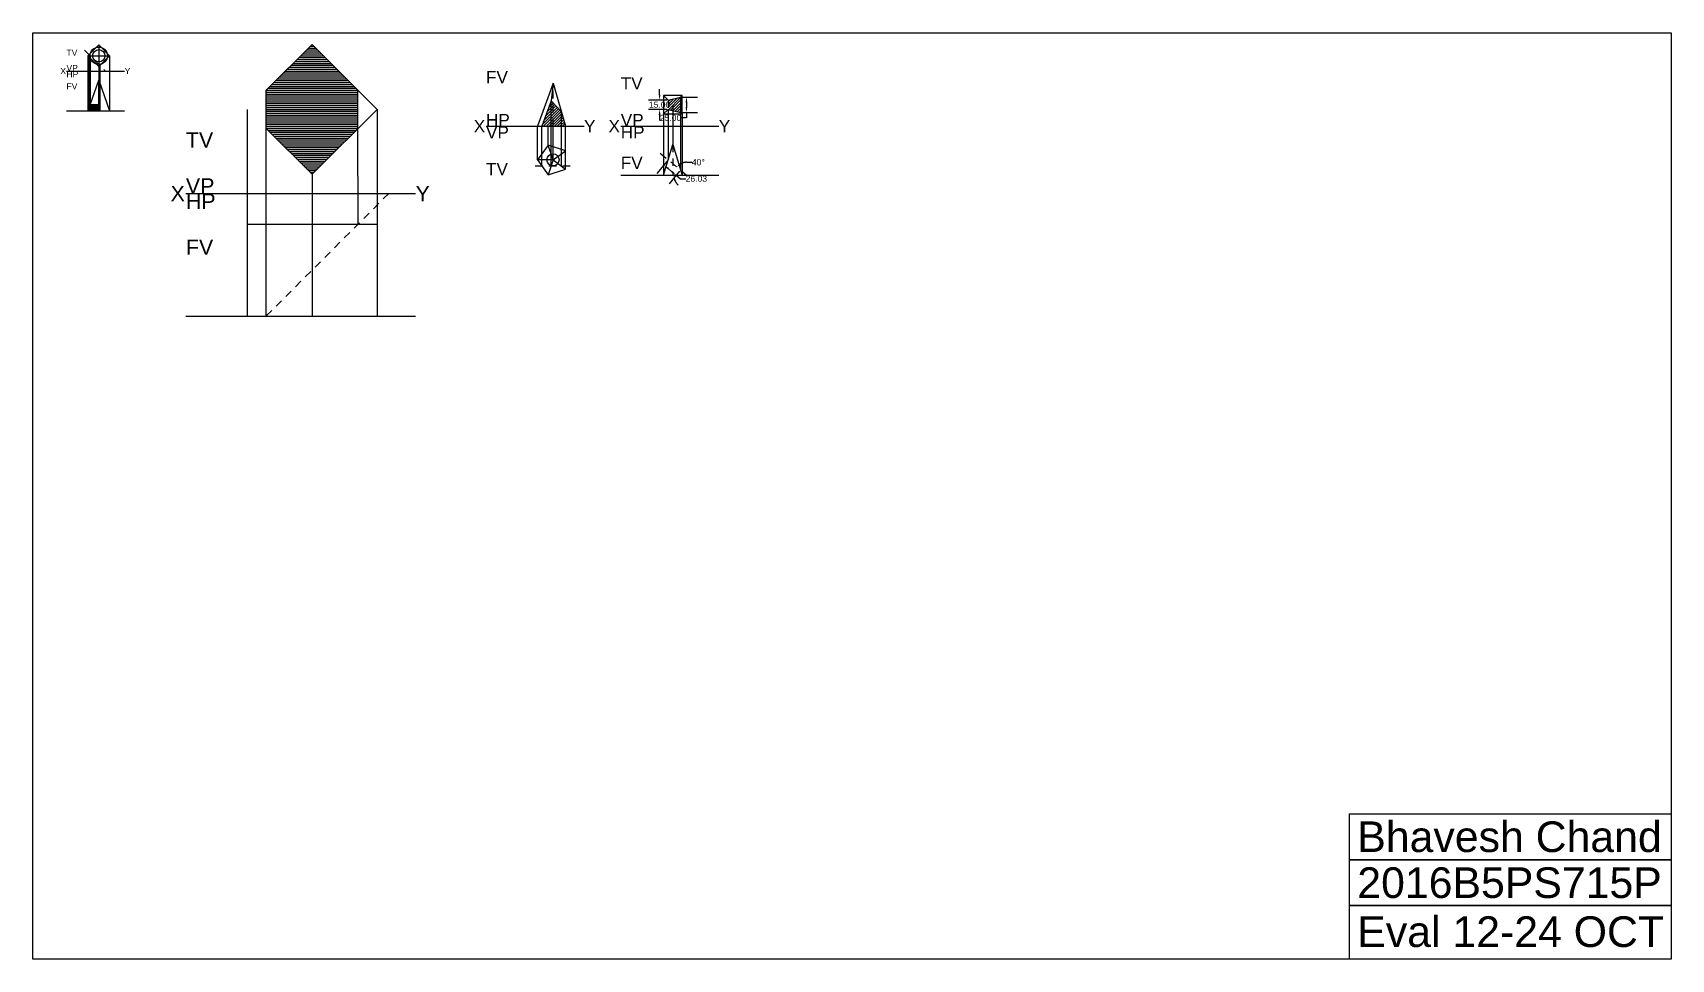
# Model space of a CAD drawing. Header units: inches. Extents: x -14 to 12.8, y -10.4 to 4.8.
import ezdxf

# ---------------------------------------------------------------- set-up
doc = ezdxf.new("R2010")
doc.units = ezdxf.units.IN
doc.header["$MEASUREMENT"] = 0
doc.header["$PDMODE"] = 3
doc.linetypes.add('HIDDEN2', pattern=[0.1875, 0.125, -0.0625])
doc.layers.add('PROJECTION', color=4, linetype='Continuous')
doc.styles.get("Standard").update_dxf_attribs({"font": 'arial.ttf'})
doc.dimstyles.new('Copy of Standard', dxfattribs={"dimtxt": 0.1, "dimasz": 0.09, "dimexe": 0.18, "dimexo": 0.025, "dimgap": 0, "dimtad": 0, "dimtih": 1, "dimtoh": 1, "dimlfac": 100, "dimzin": 0, "dimdsep": 46, "dimtxsty": 'Standard', "dimcen": 0.09, "dimadec": 0, "dimazin": 0, "dimtfac": 1, "dimtofl": 0, "dimtmove": 0, "dimatfit": 3, "dimfxl": 1, "dimtolj": 1, "dimtzin": 0, "dimarcsym": 0})
pattern_1 = [(45, (-14, -10.375), (-0.022097087, 0.022097087), [])]

# ---------------------------------------------------------------- blocks, each defined once
blk = doc.blocks.new('*D2')
at = {"color": 0, "lineweight": -2, "transparency": 16777216}
for p, q in [((-3.766, 3.74), (-3.766, 3.83)), ((-3.65, 3.65), (-3.946, 3.65)), ((-3.65, 3.5), (-3.946, 3.5)), ((-3.766, 3.41), (-3.766, 3.32))]:
    blk.add_line(p, q, dxfattribs=at)
at = {"color": 0, "transparency": 16777216}
for points in [[(-3.781, 3.74), (-3.751, 3.74), (-3.766, 3.65)], [(-3.781, 3.41), (-3.751, 3.41), (-3.766, 3.5)]]:
    blk.add_solid(points, dxfattribs=at)
at = {"layer": 'Defpoints', "color": 0, "transparency": 16777216}
for p in [(-3.766, 3.5), (-3.625, 3.65), (-3.625, 3.5)]:
    blk.add_point(p, dxfattribs=at)
at = {"color": 0, "transparency": 16777216, "insert": (-3.766, 3.575), "char_height": 0.1, "attachment_point": 5}
blk.add_mtext('\\A1;15.00', dxfattribs=at)
blk = doc.blocks.new('*D3')
at = {"color": 0, "lineweight": -2, "transparency": 16777216}
for p, q in [((-3.4, 3.7), (-3.148, 3.7)), ((-3.328, 3.61), (-3.328, 3.54)), ((-3.328, 3.36), (-3.418, 3.36)), ((-3.4, 3.45), (-3.148, 3.45)), ((-3.328, 3.45), (-3.328, 3.36))]:
    blk.add_line(p, q, dxfattribs=at)
at = {"color": 0, "transparency": 16777216}
for points in [[(-3.343, 3.61), (-3.313, 3.61), (-3.328, 3.7)], [(-3.343, 3.54), (-3.313, 3.54), (-3.328, 3.45)]]:
    blk.add_solid(points, dxfattribs=at)
at = {"layer": 'Defpoints', "color": 0, "transparency": 16777216}
for p in [(-3.425, 3.7), (-3.425, 3.45), (-3.328, 3.45)]:
    blk.add_point(p, dxfattribs=at)
at = {"color": 0, "transparency": 16777216, "insert": (-3.587, 3.36), "char_height": 0.1, "attachment_point": 5}
blk.add_mtext('\\A1;25.00', dxfattribs=at)
blk = doc.blocks.new('*D4')
at = {"color": 0, "linetype": 'HIDDEN2', "lineweight": -2, "transparency": 16777216}
blk.add_line((-3.324, 2.636), (-3.234, 2.636), dxfattribs=at)
for start, end in [(89.7864, 140.1944), (91.02, 115.6072), (204.5872, 229.1745)]:
    blk.add_arc((-3.325, 2.425), 0.211, start, end, dxfattribs=at)
at = {"color": 0, "linetype": 'HIDDEN2', "transparency": 16777216}
for points in [[(-3.532, 2.334), (-3.503, 2.34), (-3.536, 2.425)], [(-3.407, 2.604), (-3.426, 2.627), (-3.487, 2.56)]]:
    blk.add_solid(points, dxfattribs=at)
at = {"layer": 'Defpoints', "color": 0, "linetype": 'HIDDEN2', "transparency": 16777216}
for p in [(-3.757, 2.785), (-4.4, 2.425), (-3.531, 2.474), (-3.325, 2.425), (-2.8, 2.425)]:
    blk.add_point(p, dxfattribs=at)
at = {"color": 0, "linetype": 'HIDDEN2', "transparency": 16777216, "insert": (-3.134, 2.636), "char_height": 0.1, "attachment_point": 5}
blk.add_mtext('\\A1;40°', dxfattribs=at)
blk = doc.blocks.new('*D5')
at = {"color": 0, "lineweight": -2, "transparency": 16777216}
for p, q in [((-3.641, 2.656), (-3.81, 2.453)), ((-3.626, 2.533), (-3.564, 2.482)), ((-3.441, 2.489), (-3.61, 2.286)), ((-3.495, 2.424), (-3.426, 2.367)), ((-3.426, 2.367), (-3.336, 2.367))]:
    blk.add_line(p, q, dxfattribs=at)
at = {"color": 0, "transparency": 16777216}
for points in [[(-3.616, 2.545), (-3.635, 2.522), (-3.695, 2.591)], [(-3.554, 2.494), (-3.574, 2.471), (-3.495, 2.424)]]:
    blk.add_solid(points, dxfattribs=at)
at = {"layer": 'Defpoints', "color": 0, "transparency": 16777216}
for p in [(-3.625, 2.675), (-3.495, 2.424), (-3.425, 2.508)]:
    blk.add_point(p, dxfattribs=at)
at = {"color": 0, "transparency": 16777216, "insert": (-3.166, 2.367), "char_height": 0.1, "attachment_point": 5}
blk.add_mtext('\\A1;26.03', dxfattribs=at)

msp = doc.modelspace()

# ---------------------------------------------------------------- hatches: boundary and pattern name
h = msp.add_hatch()
h.set_pattern_fill('ANSI31', color=256, scale=0.25, angle=135)
h.set_pattern_definition([(180, (-14, -10.375), (-7e-18, -0.03125), [])])
h.paths.add_polyline_path([(-8.69118, 3.1875), (-8.69118, 3.8125), (-9.43934, 4.56066), (-10.18934, 3.81066), (-10.18934, 3.18934), (-9.43934, 2.43934)])
h = msp.add_hatch()
h.set_pattern_fill('ANSI31', color=256, scale=0.05)
h.set_pattern_definition([(45, (-14, -10.375), (-0.0044194174, 0.0044194174), [])])
h.paths.add_polyline_path([(-12.90555, 3.475), (-12.92322, 3.575), (-13.06464, 3.575), (-13.08232, 3.475)])
h = msp.add_hatch()
h.set_pattern_fill('ANSI31', color=256, scale=0.25)
h.set_pattern_definition(pattern_1)
h.paths.add_polyline_path([(-5.53895, 3.63658), (-5.689, 3.225), (-5.53895, 3.225)])
h.paths.add_polyline_path([(-5.50646, 3.60254), (-5.53895, 3.63658), (-5.53895, 3.225), (-5.50646, 3.225)])
h.paths.add_polyline_path([(-5.36882, 3.45833), (-5.50646, 3.60254), (-5.50646, 3.225), (-5.36882, 3.225)])
h.paths.add_polyline_path([(-5.36882, 3.45833), (-5.36882, 3.225), (-5.3, 3.225)])
h = msp.add_hatch()
h.set_pattern_fill('ANSI31', color=256, scale=0.25)
h.set_pattern_definition(pattern_1)
h.paths.add_polyline_path([(-3.425, 3.7), (-3.625, 3.65), (-3.625, 3.5), (-3.425, 3.45)])

# ---------------------------------------------------------------- linework, layer by layer
for p, q in [((-13.1, 4.375), (-12.92322, 4.55178)), ((-12.92322, 4.55178), (-12.74645, 4.375)), ((-12.92322, 4.55178), (-12.92322, 4.19822)), ((-9.43934, 4.56066), (-10.18934, 3.81066)), ((-8.37868, 3.5), (-9.43934, 4.56066)), ((-12.92322, 4.19822), (-13.1, 4.375)), ((-13.1, 4.375), (-12.74645, 4.375)), ((-12.74645, 4.375), (-12.92322, 4.19822)), ((-13.45, 4.125), (-12.5, 4.125)), ((-13.06464, 3.575), (-12.92322, 3.975)), ((-12.92322, 3.575), (-12.92322, 3.975)), ((-12.92322, 3.975), (-12.74645, 3.475)), ((-10.18934, 3.18934), (-10.18934, 3.81066)), ((-8.69118, 3.1875), (-8.69118, 3.8125)), ((-5.50646, 3.925), (-5.76165, 3.225)), ((-5.50646, 3.925), (-5.53895, 3.63658)), ((-5.50646, 3.925), (-5.3, 3.225)), ((-13.06464, 3.575), (-13.08232, 3.475)), ((-12.92322, 3.575), (-13.06464, 3.575)), ((-12.90555, 3.475), (-12.92322, 3.575)), ((-9.43934, 2.43934), (-8.37868, 3.5)), ((-5.53895, 3.63658), (-5.689, 3.225)), ((-5.36882, 3.45833), (-5.53895, 3.63658)), ((-3.4, 3.725), (-3.7, 3.725)), ((-3.7, 3.725), (-3.7, 3.425)), ((-3.7, 3.725), (-3.625, 3.65)), ((-3.625, 3.5), (-3.7, 3.425)), ((-3.625, 3.65), (-3.425, 3.7)), ((-3.625, 3.5), (-3.425, 3.45)), ((-3.4, 3.725), (-3.425, 3.7)), ((-3.425, 3.7), (-3.425, 3.45)), ((-3.4, 3.425), (-3.4, 3.725)), ((-13.45, 3.475), (-12.5, 3.475)), ((-6.6, 3.225), (-5, 3.225)), ((-4.4, 3.225), (-2.8, 3.225)), ((-3.7, 3.425), (-3.4, 3.425)), ((-3.425, 3.45), (-3.4, 3.425)), ((-10.18934, 3.18934), (-9.43934, 2.43934)), ((-5.50646, 2.675), (-5.76165, 2.675)), ((-5.50646, 2.675), (-5.58532, 2.91771)), ((-5.50646, 2.675), (-5.58532, 2.43229)), ((-5.50646, 2.675), (-5.3, 2.825)), ((-5.50646, 2.675), (-5.3, 2.525)), ((-3.7, 2.425), (-3.55, 2.925)), ((-3.55, 2.925), (-3.4, 2.425)), ((-4.4, 2.425), (-2.8, 2.425)), ((-11.5, 2.125), (-7.75, 2.125)), ((-10.5, 1.625), (-8.37868, 1.625)), ((-10.5, 1.625), (-10.5, 0.125)), ((-9.43934, 1.625), (-9.43934, 0.125)), ((-8.37868, 1.625), (-8.37868, 0.125)), ((-11.5, 0.125), (-7.75, 0.125))]:
    msp.add_line(p, q)
at = {"linetype": 'HIDDEN2'}
for p, q in [((-13.15732, 4.46768), (-12.81464, 4.125)), ((-5.50646, 3.225), (-5.50646, 3.925)), ((-3.625, 3.65), (-3.625, 3.5)), ((-3.75685, 2.78487), (-3.325, 2.425)), ((-3.55, 2.925), (-3.55, 2.425)), ((-5.8, 2.575), (-5.2, 2.575)), ((-8.18934, 2.125), (-10.18934, 0.125))]:
    msp.add_line(p, q, dxfattribs=at)
for points in [[(-14, 4.75), (12.75, 4.75), (12.75, -10.375), (-14, -10.375)], [(-5.3, 2.525), (-5.3, 2.825), (-5.58532, 2.91771), (-5.76165, 2.675), (-5.58532, 2.43229)], [(12.75, -8.75), (7.5, -8.75), (7.5, -8), (12.75, -8)], [(12.75, -9.5), (7.5, -9.5), (7.5, -8.75), (12.75, -8.75)], [(12.75, -10.375), (7.5, -10.375), (7.5, -9.5), (12.75, -9.5)]]:
    msp.add_lwpolyline(points, close=True)
at = {"layer": 'PROJECTION'}
for p, q in [((-13.1, 4.375), (-13.1, 3.475)), ((-13.08232, 4.39268), (-13.08232, 3.475)), ((-13.06464, 4.375), (-13.06464, 3.575)), ((-12.74645, 4.375), (-12.74645, 3.475)), ((-12.92322, 4.19822), (-12.92322, 3.725)), ((-12.90555, 4.2159), (-12.90555, 3.475)), ((-13.06464, 3.575), (-12.92322, 3.575)), ((-10.5, 3.5), (-10.5, 1.625)), ((-8.37868, 3.5), (-8.37868, 1.625)), ((-5.53895, 2.575), (-5.53895, 3.63658)), ((-3.625, 3.5), (-3.625, 2.675)), ((-3.55, 3.575), (-3.55, 2.925)), ((-5.76165, 2.675), (-5.76165, 3.225)), ((-5.689, 2.575), (-5.689, 3.225)), ((-5.58532, 2.91771), (-5.58532, 3.225)), ((-5.50646, 2.675), (-5.50646, 3.225)), ((-5.36882, 2.575), (-5.36882, 3.45833)), ((-5.3, 2.825), (-5.3, 3.225)), ((-3.7, 3.425), (-3.7, 2.425)), ((-3.425, 3.45), (-3.425, 2.50833)), ((-3.4, 3.425), (-3.4, 2.425)), ((-10.18934, 0.125), (-10.18934, 3.18934)), ((-8.68934, 1.625), (-8.69118, 3.1875)), ((-9.43934, 2.43934), (-9.43934, 1.625))]:
    msp.add_line(p, q, dxfattribs=at)
for centre, radius in [((-12.92322, 4.375), 0.14142), ((-12.92322, 4.375), 0.1), ((-5.50646, 2.675), 0.1)]:
    msp.add_circle(centre, radius, dxfattribs=at)

# ---------------------------------------------------------------- texts
for s, height, p in [('TV', 0.1, (-13.45, 4.375)), ('X', 0.1, (-13.55, 4.075)), ('VP', 0.1, (-13.45, 4.125)), ('HP', 0.1, (-13.45, 4.025)), ('Y', 0.1, (-12.5, 4.075)), ('FV', 0.2, (-6.6, 3.925)), ('TV', 0.2, (-4.4, 3.825)), ('FV', 0.1, (-13.45, 3.825)), ('X', 0.2, (-6.8, 3.125)), ('VP', 0.2, (-6.6, 3.025)), ('HP', 0.2, (-6.6, 3.225)), ('Y', 0.2, (-5, 3.125)), ('X', 0.2, (-4.6, 3.125)), ('VP', 0.2, (-4.4, 3.225)), ('HP', 0.2, (-4.4, 3.025)), ('Y', 0.2, (-2.8, 3.125)), ('TV', 0.25, (-11.5, 2.875)), ('FV', 0.2, (-4.4, 2.525)), ('TV', 0.2, (-6.6, 2.425)), ('X', 0.25, (-11.75, 2)), ('VP', 0.25, (-11.5, 2.125)), ('Y', 0.25, (-7.75, 2)), ('HP', 0.25, (-11.5, 1.875)), ('FV', 0.25, (-11.5, 1.125)), ('Bhavesh Chand', 0.5, (7.625, -8.625)), ('2016B5PS715P', 0.5, (7.625, -9.375)), ('Eval 12-24 OCT', 0.5, (7.625, -10.175))]:
    msp.add_text(s, height=height).set_placement(p)

# ---------------------------------------------------------------- dimensions: what is measured, and where the dimension line sits
for base, p1, p2, picture, middle in [((-3.76595, 3.5), (-3.625, 3.65), (-3.625, 3.5), '*D2', (-3.76595, 3.575)), ((-3.3279, 3.45), (-3.425, 3.7), (-3.425, 3.45), '*D3', (-3.5873, 3.36))]:
    dim = msp.add_linear_dim(base=base, p1=p1, p2=p2, angle=90, dimstyle='Copy of Standard')
    dim.commit()
    dim.dimension.update_dxf_attribs({"geometry": picture, "text_midpoint": middle})
at = {"linetype": 'HIDDEN2'}
dim = msp.add_angular_dim_2l(base=(-3.5307, 2.47351), line1=((-4.4, 2.425), (-2.8, 2.425)), line2=((-3.75685, 2.78487), (-3.325, 2.425)), dimstyle='Copy of Standard', dxfattribs=at)
dim.commit()
dim.dimension.update_dxf_attribs({"geometry": '*D4', "text_midpoint": (-3.13411, 2.63634)})
dim = msp.add_aligned_dim(p1=(-3.625, 2.675), p2=(-3.425, 2.50833), distance=-0.10924, dimstyle='Copy of Standard')
dim.commit()
dim.dimension.update_dxf_attribs({"geometry": '*D5', "text_midpoint": (-3.16622, 2.36679)})

doc.saveas('drawing.dxf')
